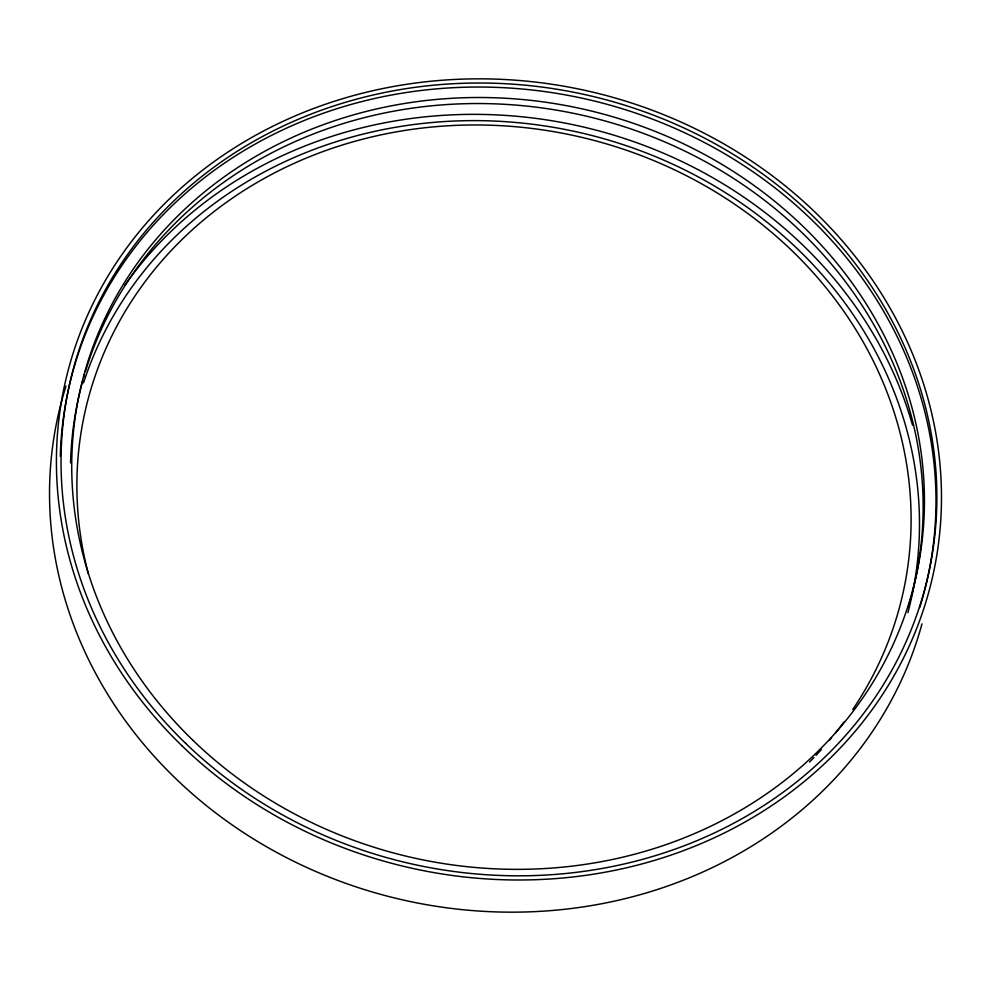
<?xml version="1.0" encoding="UTF-8"?>
<svg xmlns="http://www.w3.org/2000/svg" width="991" height="991" viewBox="0 0 991 991"><rect width="100%" height="100%" fill="white"/><g stroke="black" fill="none" stroke-linecap="round" stroke-linejoin="round"><path stroke-width="1.49" d="M88.249 573.529A418.92 375.564 12.1 0 1 556.62 132.162A418.92 375.564 12.1 0 1 852.718 709.556M843.923 722.018A418.92 375.564 12.1 0 1 835.463 733.006M831.548 737.812A418.92 375.564 12.1 0 1 829.554 740.19M821.353 749.568A418.92 375.564 12.1 0 1 816.051 755.303M813.896 757.57A418.92 375.564 12.1 0 1 809.523 762.042M83.554 382.836A428.211 383.876 12.1 0 1 601.735 138.133A428.211 383.876 12.1 0 1 907.905 612.661M124.767 285.297A435.173 390.12 12.1 0 1 558.057 121.806A435.173 390.12 12.1 0 1 912.55 425.238M70.559 462.983A428.211 383.876 12.1 0 1 82.823 380.395M83.653 377.435A428.211 383.876 12.1 0 1 84.52 374.474M85.399 371.538A428.211 383.876 12.1 0 1 608.734 121.992A428.211 383.876 12.1 0 1 908.19 607.396M60.302 456.38A439.806 394.282 12.1 0 1 562.9 94.43A439.806 394.282 12.1 0 1 919.698 607.557M921.977 623.872A444.451 398.444 12.1 0 1 379.801 894.117A444.451 398.444 12.1 0 1 65.988 386.143M193.059 740.426A428.211 383.876 12.1 0 0 908.574 604.287A428.211 383.876 12.1 0 0 392.622 105.591A428.211 383.876 12.1 0 0 193.059 740.426M185.651 743.374A439.806 394.282 12.1 0 0 920.565 603.544A439.806 394.282 12.1 0 0 390.627 91.321A439.806 394.282 12.1 0 0 185.651 743.374M182.344 746.161A444.451 398.444 12.1 0 0 925.012 604.857A444.451 398.444 12.1 0 0 389.488 87.233A444.451 398.444 12.1 0 0 182.344 746.161"/></g></svg>
